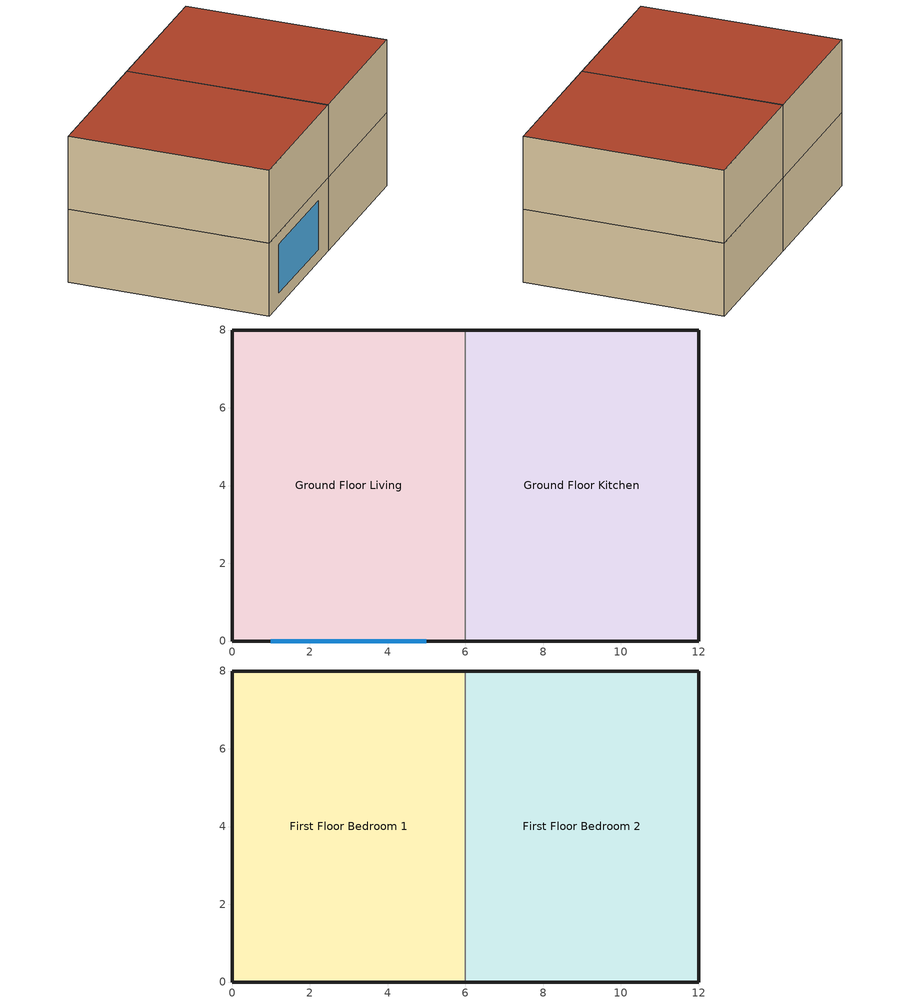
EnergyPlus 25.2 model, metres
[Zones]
Ground Floor Living
 floor ground (Floor): 0,0 0,8 6,8 6,0 z0
 wall outside (Exterior Wall): 6,8 0,8 0,0 6,0 z0:3
 wall to Ground Floor Kitchen (Interior Wall): 6,0 6,8 z0:3
 window (Window): 1,0 5,0 z0.5:2.5
Ground Floor Kitchen
 floor ground (Floor): 6,0 6,8 12,8 12,0 z0
 wall outside (Exterior Wall): 6,0 12,0 12,8 6,8 z0:3
First Floor Bedroom 1
 floor to Ground Floor Living (Floor): 0,0 0,8 6,8 6,0 z3
 wall outside (Exterior Wall): 6,8 0,8 0,0 6,0 z3:6
 wall to First Floor Bedroom 2 (Interior Wall): 6,0 6,8 z3:6
 roof outside (Roof): 0,8 0,0 6,0 6,8 z6
First Floor Bedroom 2
 floor to Ground Floor Kitchen (Floor): 6,0 6,8 12,8 12,0 z3
 wall outside (Exterior Wall): 6,0 12,0 12,8 6,8 z3:6
 roof outside (Roof): 6,8 6,0 12,0 12,8 z6
[Building]
Two Storey Villa: North Axis {deg}=0; Terrain=Suburbs; Loads Convergence Tolerance Value {W}=0.04; Temperature Convergence Tolerance Value {deltaC}=0.4; Solar Distribution=FullInteriorAndExterior; Maximum Number of Warmup Days=25; Minimum Number of Warmup Days=6
[Site:Location]
Chicago Ohare Intl Ap IL USA WMO=725300: Latitude {deg}=41.98; Longitude {deg}=-87.92; Time Zone {hr}=-6; Elevation {m}=201
[Material] Thermal Absorptance=0.9
Name | Roughness | Thickness {m} | Conductivity {W/m-K} | Density {kg/m3} | Specific Heat {J/kg-K} | Solar Absorptance | Visible Absorptance
Concrete Block | MediumRough | 0.2 | 0.9 | 1400 | 1000 | 0.7 | 0.7
Insulation | MediumRough | 0.1 | 0.04 | 40 | 1400 | 0.5 | 0.5
Gypsum Board | MediumSmooth | 0.0127 | 0.16 | 800 | 1090 | 0.5 | 0.5
Roof Insulation | MediumRough | 0.15 | 0.04 | 40 | 1400 | 0.5 | 0.5
Roof Membrane | VeryRough | 0.01 | 0.16 | 1120 | 1460 | 0.7 | 0.7
Floor Concrete | MediumRough | 0.15 | 1.73 | 2240 | 900 | 0.65 | 0.65
[WindowMaterial:SimpleGlazingSystem]
SimpleWindow: U-Factor {W/m2-K}=2.7; Solar Heat Gain Coefficient=0.763
[Construction]
Exterior Wall: Concrete Block, Insulation, Gypsum Board
Interior Wall: Gypsum Board, Concrete Block, Gypsum Board
Roof: Roof Membrane, Roof Insulation, Gypsum Board
Floor: Floor Concrete
Window: SimpleWindow
[Zone] Type=1; Multiplier=1; Ceiling Height {m}=autocalculate; Volume {m3}=autocalculate
Ground Floor Living; Ground Floor Kitchen; First Floor Bedroom 1; First Floor Bedroom 2
[People] Number of People Schedule=Occupancy Schedule; Number of People Calculation Method=People; Fraction Radiant=0.3; Activity Level Schedule=Activity Schedule
Name | Zone or ZoneList or Space or SpaceList | Number of People
Living People | Ground Floor Living | 3
Kitchen People | Ground Floor Kitchen | 2
Bedroom1 People | First Floor Bedroom 1 | 2
Bedroom2 People | First Floor Bedroom 2 | 2
[Lights] Schedule=Lighting Schedule; Design Level Calculation Method=Watts/Area; Return Air Fraction=0; Fraction Radiant=0.7; Fraction Visible=0.2; Fraction Replaceable=1
Name | Zone or ZoneList or Space or SpaceList | Watts per Floor Area {W/m2}
Living Lights | Ground Floor Living | 8
Kitchen Lights | Ground Floor Kitchen | 10
Bedroom1 Lights | First Floor Bedroom 1 | 6
Bedroom2 Lights | First Floor Bedroom 2 | 6
[ElectricEquipment] Fraction Lost=0
Name | Zone or ZoneList or Space or SpaceList | Schedule | Design Level Calculation Method | Watts per Floor Area {W/m2} | Fraction Latent | Fraction Radiant | Design Level {W}
Living Computer | Ground Floor Living | Computer Schedule | Watts/Area | 5 | 0 | 0.5
Kitchen Fridge | Ground Floor Kitchen | Fridge Schedule | EquipmentLevel |  | 0 | 0.7 | 300
Kitchen Equipment | Ground Floor Kitchen | Computer Schedule | Watts/Area | 8 | 0.2 | 0.5
Bedroom1 Equipment | First Floor Bedroom 1 | Computer Schedule | Watts/Area | 3 | 0 | 0.5
Bedroom2 Equipment | First Floor Bedroom 2 | Computer Schedule | Watts/Area | 3 | 0 | 0.5
[HVACTemplate:Thermostat]
House Thermostat: Heating Setpoint Schedule=Heating Setpoint; Cooling Setpoint Schedule=Cooling Setpoint
[HVACTemplate:Zone:IdealLoadsAirSystem] Template Thermostat=House Thermostat; Maximum Heating Supply Air Temperature {C}=50; Minimum Cooling Supply Air Temperature {C}=13; Maximum Heating Supply Air Humidity Ratio {kgWater/kgDryAir}=0.015; Minimum Cooling Supply Air Humidity Ratio {kgWater/kgDryAir}=0.01; Heating Limit=NoLimit; Maximum Heating Air Flow Rate {m3/s}=autosize; Cooling Limit=NoLimit; Maximum Cooling Air Flow Rate {m3/s}=autosize; Dehumidification Control Type=ConstantSupplyHumidityRatio; Dehumidification Setpoint {percent}=ConstantSupplyHumidityRatio
Ground Floor Living; Ground Floor Kitchen; First Floor Bedroom 1; First Floor Bedroom 2
[Schedule:Compact]
Occupancy Schedule: Through: 12/31, For: Weekdays, Until: 7:00, 1, Until: 9:00, 0.5, Until: 17:00, 0.2, Until: 19:00, 0.7, Until: 23:00, 0.9, Until: 24:00, 1, For: Weekend, Until: 8:00, 1, Until: 11:00, 0.8, Until: 18:00, 0.7, Until: 24:00, 1, For: Holidays, Until: 24:00, 1
Lighting Schedule: Through: 12/31, For: Weekdays, Until: 6:00, 0.05, Until: 7:30, 0.3, Until: 9:00, 0.2, Until: 17:00, 0.1, Until: 18:00, 0.3, Until: 22:00, 0.7, Until: 23:00, 0.3, Until: 24:00, 0.05, For: Weekend, Until: 8:00, 0.05, Until: 10:00, 0.4, Until: 18:00, 0.3, Until: 22:00, 0.6, Until: 24:00, 0.05, For: Holidays, Until: 24:00, 0.05
Computer Schedule: Through: 12/31, For: Weekdays, Until: 8:00, 0.1, Until: 12:00, 0.7, Until: 13:00, 0.3, Until: 18:00, 0.8, Until: 22:00, 0.4, Until: 24:00, 0.1, For: Weekend, Until: 10:00, 0.1, Until: 18:00, 0.3, Until: 24:00, 0.1, For: Holidays, Until: 24:00, 0.1
Fridge Schedule: Through: 12/31, For: AllDays, Until: 6:00, 0.5, Until: 8:00, 0.9, Until: 10:00, 0.7, Until: 12:00, 0.6, Until: 13:00, 0.9, Until: 18:00, 0.6, Until: 20:00, 1, Until: 22:00, 0.7, Until: 24:00, 0.5
Heating Setpoint: Through: 12/31, For: Weekdays, Until: 6:00, 18, Until: 22:00, 21, Until: 24:00, 18, For: Weekend, Until: 8:00, 18, Until: 23:00, 21, Until: 24:00, 18, For: Holidays, Until: 24:00, 18
Cooling Setpoint: Through: 12/31, For: Weekdays, Until: 6:00, 28, Until: 22:00, 24, Until: 24:00, 28, For: Weekend, Until: 8:00, 28, Until: 23:00, 24, Until: 24:00, 28, For: Holidays, Until: 24:00, 28
Activity Schedule: Through: 12/31, For: AllDays, Until: 24:00, 120
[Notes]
Occupancy Schedule
Lighting Schedule
